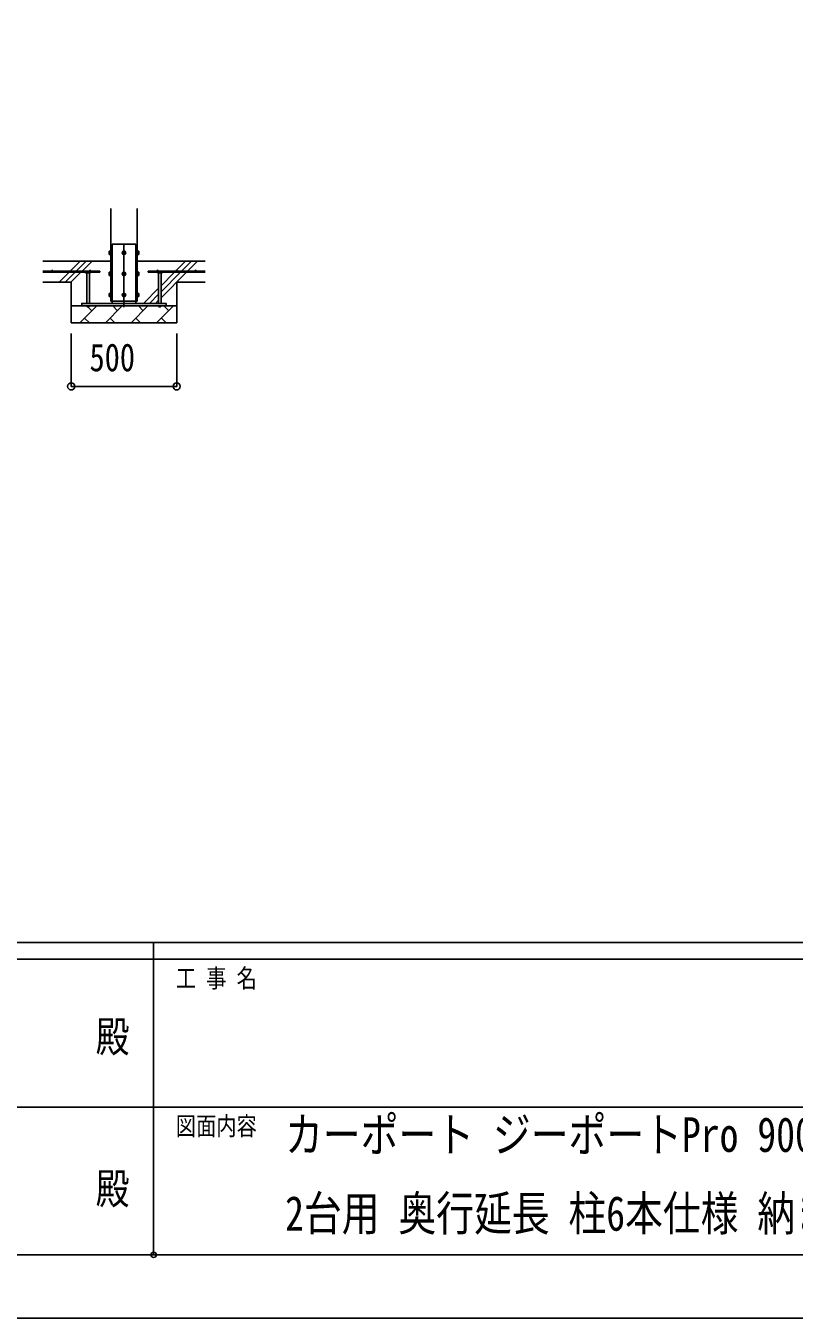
# Model space of a CAD drawing. Units: millimetres, scale not verified. Extents: x -16820 to 16820, y -11880 to 11880.
# Drawn here: x -626 to 3016, y -11880 to -5758 of the extents above; entities that cross this region are included whole.
import ezdxf
from ezdxf.enums import TextEntityAlignment as Align

# ---------------------------------------------------------------- set-up
doc = ezdxf.new("R2010")
doc.units = ezdxf.units.MM
doc.header["$LTSCALE"] = 50
doc.header["$PDMODE"] = 32
doc.header["$PDSIZE"] = 25
for name, color, linetype in [('0-2_USER1', 3, 'Continuous'), ('0-3_YKK_11', 7, 'Continuous'), ('0-4_YKK_12', 2, 'Continuous'), ('0-5_YKK_13', 4, 'Continuous'), ('0-6_YKK_A1', 4, 'Continuous'), ('0-7_YKK_D', 6, 'Continuous'), ('0-8_YKK_ZWAK', 7, 'Continuous')]:
    doc.layers.add(name, color=color, linetype=linetype)
doc.styles.add('ＭＳ ゴシック', font='')
doc.styles.get('ＭＳ ゴシック').set_extended_font_data('MS Gothic')

msp = doc.modelspace()

# ---------------------------------------------------------------- linework, layer by layer
at = {"layer": '0-3_YKK_11'}
for p, q in [((-410.76, -7085), (-360.76, -7085)), ((89.24, -7085), (39.24, -7085))]:
    msp.add_line(p, q, dxfattribs=at)
at = {"layer": '0-4_YKK_12'}
msp.add_line((-160.76, -6790.5), (-160.76, -7090.5), dxfattribs=at)
at = {"layer": '0-5_YKK_13'}
for p, q in [((-216.76, -6793), (-104.76, -6793)), ((-104.76, -7063), (-104.76, -6793)), ((-231.46, -6826.51), (-230.88, -6825.51)), ((-231.46, -6826.51), (-231.46, -6839.5)), ((-231.46, -6839.5), (-230.88, -6840.51)), ((-225.96, -6825.51), (-230.88, -6825.51)), ((-225.96, -6829.25), (-230.88, -6829.25)), ((-225.96, -6836.75), (-230.88, -6836.75)), ((-225.96, -6840.51), (-230.88, -6840.51)), ((-225.96, -6825.51), (-225.96, -6840.51)), ((-224.36, -6825.96), (-225.96, -6825.96)), ((-225.96, -6832.5), (-225.96, -6825.96)), ((-225.96, -6832.5), (-224.36, -6832.5)), ((-225.96, -6833.5), (-224.36, -6833.5)), ((-225.96, -6840.05), (-225.96, -6833.5)), ((-225.96, -6840.05), (-224.36, -6840.05)), ((-224.36, -6832.5), (-224.36, -6825.96)), ((-224.36, -6840.05), (-224.36, -6833.5)), ((-97.16, -6825.95), (-95.56, -6825.95)), ((-97.16, -6832.5), (-97.16, -6825.95)), ((-95.56, -6832.5), (-97.16, -6832.5)), ((-95.56, -6833.5), (-97.16, -6833.5)), ((-97.16, -6840.05), (-97.16, -6833.5)), ((-95.56, -6840.05), (-97.16, -6840.05)), ((-95.56, -6825.49), (-90.64, -6825.49)), ((-95.56, -6825.49), (-95.56, -6840.51)), ((-95.56, -6832.5), (-95.56, -6825.95)), ((-95.56, -6829.25), (-90.64, -6829.25)), ((-95.56, -6840.05), (-95.56, -6833.5)), ((-95.56, -6836.75), (-90.64, -6836.75)), ((-95.56, -6840.51), (-90.64, -6840.51)), ((-90.06, -6826.5), (-90.64, -6825.49)), ((-90.06, -6839.5), (-90.64, -6840.51)), ((-90.06, -6826.5), (-90.06, -6839.5)), ((-340.26, -6920.5), (-341.73, -6921.35)), ((-340.26, -6920.5), (-321.26, -6920.5)), ((-336.76, -6928.5), (-336.76, -7073)), ((-336.25, -6928.5), (-336.25, -6921.35)), ((-325.28, -6928.5), (-325.28, -6921.35)), ((-324.76, -6928.5), (-324.76, -7073)), ((-321.26, -6920.5), (-319.79, -6921.35)), ((-319.79, -6928.5), (-319.79, -6921.35)), ((-231.46, -6926.51), (-230.88, -6925.51)), ((-231.46, -6926.51), (-231.46, -6939.5)), ((-231.46, -6939.5), (-230.88, -6940.51)), ((-225.96, -6925.51), (-230.88, -6925.51)), ((-225.96, -6929.25), (-230.88, -6929.25)), ((-225.96, -6936.75), (-230.88, -6936.75)), ((-225.96, -6940.51), (-230.88, -6940.51)), ((-225.96, -6925.51), (-225.96, -6940.51)), ((-224.36, -6925.96), (-225.96, -6925.96)), ((-225.96, -6932.5), (-225.96, -6925.96)), ((-225.96, -6932.5), (-224.36, -6932.5)), ((-225.96, -6933.5), (-224.36, -6933.5)), ((-225.96, -6940.05), (-225.96, -6933.5)), ((-225.96, -6940.05), (-224.36, -6940.05)), ((-224.36, -6932.5), (-224.36, -6925.96)), ((-224.36, -6940.05), (-224.36, -6933.5)), ((-97.16, -6925.95), (-95.56, -6925.95)), ((-97.16, -6932.5), (-97.16, -6925.95)), ((-95.56, -6932.5), (-97.16, -6932.5)), ((-95.56, -6933.5), (-97.16, -6933.5)), ((-97.16, -6940.05), (-97.16, -6933.5)), ((-95.56, -6940.05), (-97.16, -6940.05)), ((-95.56, -6925.49), (-90.64, -6925.49)), ((-95.56, -6925.49), (-95.56, -6940.51)), ((-95.56, -6932.5), (-95.56, -6925.95)), ((-95.56, -6929.25), (-90.64, -6929.25)), ((-95.56, -6940.05), (-95.56, -6933.5)), ((-95.56, -6936.75), (-90.64, -6936.75)), ((-95.56, -6940.51), (-90.64, -6940.51)), ((-90.06, -6926.5), (-90.64, -6925.49)), ((-90.06, -6939.5), (-90.64, -6940.51)), ((-90.06, -6926.5), (-90.06, -6939.5)), ((-0.26, -6920.5), (-1.73, -6921.35)), ((-1.73, -6928.5), (-1.73, -6921.35)), ((18.74, -6920.5), (-0.26, -6920.5)), ((3.24, -6928.5), (3.24, -7073)), ((3.75, -6928.5), (3.75, -6921.35)), ((14.72, -6928.5), (14.72, -6921.35)), ((15.24, -6928.5), (15.24, -7073)), ((18.74, -6920.5), (20.21, -6921.35)), ((-231.46, -7026.51), (-230.88, -7025.51)), ((-231.46, -7026.51), (-231.46, -7039.5)), ((-231.46, -7039.5), (-230.88, -7040.51)), ((-225.96, -7025.51), (-230.88, -7025.51)), ((-225.96, -7029.25), (-230.88, -7029.25)), ((-225.96, -7036.75), (-230.88, -7036.75)), ((-225.96, -7025.51), (-225.96, -7040.51)), ((-224.36, -7025.96), (-225.96, -7025.96)), ((-225.96, -7032.5), (-225.96, -7025.96)), ((-225.96, -7032.5), (-224.36, -7032.5)), ((-225.96, -7033.5), (-224.36, -7033.5)), ((-225.96, -7040.05), (-225.96, -7033.5)), ((-225.96, -7040.05), (-224.36, -7040.05)), ((-224.36, -7032.5), (-224.36, -7025.96)), ((-224.36, -7040.05), (-224.36, -7033.5)), ((-97.16, -7025.95), (-95.56, -7025.95)), ((-97.16, -7032.5), (-97.16, -7025.95)), ((-95.56, -7032.5), (-97.16, -7032.5)), ((-95.56, -7033.5), (-97.16, -7033.5)), ((-97.16, -7040.05), (-97.16, -7033.5)), ((-95.56, -7040.05), (-97.16, -7040.05)), ((-95.56, -7025.49), (-90.64, -7025.49)), ((-95.56, -7025.49), (-95.56, -7040.51)), ((-95.56, -7032.5), (-95.56, -7025.95)), ((-95.56, -7029.25), (-90.64, -7029.25)), ((-95.56, -7040.05), (-95.56, -7033.5)), ((-95.56, -7036.75), (-90.64, -7036.75)), ((-90.06, -7026.5), (-90.64, -7025.49)), ((-90.06, -7039.5), (-90.64, -7040.51)), ((-90.06, -7026.5), (-90.06, -7039.5)), ((-336.76, -7073), (-324.76, -7073)), ((-336.76, -7086.5), (-324.76, -7086.5)), ((-225.96, -7040.51), (-230.88, -7040.51)), ((-104.76, -7073), (-104.76, -7063)), ((-95.56, -7040.51), (-90.64, -7040.51)), ((15.24, -7073), (3.24, -7073)), ((15.24, -7086.5), (3.24, -7086.5))]:
    msp.add_line(p, q, dxfattribs=at)
for points in [[(-216.76, -7073), (-216.76, -7063), (-216.76, -6793)], [(-223.26, -6824.5), (-224.36, -6824.5), (-224.36, -6841.5), (-223.26, -6841.5)], [(-98.26, -6824.5), (-97.16, -6824.5), (-97.16, -6841.5), (-98.26, -6841.5)], [(-319.79, -6928.5), (-341.73, -6928.5), (-341.73, -6921.35)], [(-223.26, -6924.5), (-224.36, -6924.5), (-224.36, -6941.5), (-223.26, -6941.5)], [(-98.26, -6924.5), (-97.16, -6924.5), (-97.16, -6941.5), (-98.26, -6941.5)], [(-1.73, -6928.5), (20.21, -6928.5), (20.21, -6921.35)], [(-223.26, -7024.5), (-224.36, -7024.5), (-224.36, -7041.5), (-223.26, -7041.5)], [(-98.26, -7024.5), (-97.16, -7024.5), (-97.16, -7041.5), (-98.26, -7041.5)], [(-336.76, -7085), (-336.76, -7086.5), (-334.76, -7088.5), (-326.76, -7088.5)], [(-324.76, -7085), (-324.76, -7086.5), (-326.76, -7088.5)], [(3.24, -7085), (3.24, -7086.5), (5.24, -7088.5)], [(15.24, -7085), (15.24, -7086.5), (13.24, -7088.5), (5.24, -7088.5)]]:
    msp.add_lwpolyline(points, dxfattribs=at)
for points in [[(-160.76, -6825.49), (-167.26, -6829.25), (-167.26, -6836.75), (-160.76, -6840.51), (-154.26, -6836.75), (-154.26, -6829.25)], [(-160.76, -6925.49), (-167.26, -6929.25), (-167.26, -6936.75), (-160.76, -6940.51), (-154.26, -6936.75), (-154.26, -6929.25)], [(-160.76, -7025.49), (-167.26, -7029.25), (-167.26, -7036.75), (-160.76, -7040.51), (-154.26, -7036.75), (-154.26, -7029.25)], [(-360.76, -7085), (39.24, -7085), (39.24, -7073), (-360.76, -7073)]]:
    msp.add_lwpolyline(points, close=True, dxfattribs=at)
for centre, radius in [((-160.76, -6833), 8.5), ((-160.76, -6833), 6.5), ((-160.76, -6933), 8.5), ((-160.76, -6933), 6.5), ((-160.76, -7033), 8.5), ((-160.76, -7033), 6.5)]:
    msp.add_circle(centre, radius, dxfattribs=at)
for centre, radius, start, end in [((-228.16, -6827.38), 3.31, 145.51973, 214.48027), ((-219.04, -6833), 12.42, 162.41205, 197.58795), ((-228.14, -6838.63), 3.32, 145.61575, 214.38425), ((-160.76, -6833), 7.05, 157.21814, 202.78186), ((-160.76, -6833), 7.05, 97.21814, 142.78186), ((-160.76, -6833), 7.05, 217.21814, 262.78186), ((-160.76, -6833), 7.05, 37.21814, 82.78186), ((-160.76, -6833), 7.05, 277.21814, 322.78186), ((-160.76, -6833), 7.05, 337.21814, 22.78186), ((-93.39, -6827.37), 3.32, 325.61575, 34.38425), ((-93.39, -6838.63), 3.32, 325.61575, 34.38425), ((-102.48, -6833), 12.42, 342.41205, 17.58795), ((-338.99, -6925.36), 4.86, 55.61575, 124.38425), ((-330.76, -6938.65), 18.15, 72.41205, 107.58795), ((-322.54, -6925.36), 4.86, 55.61575, 124.38425), ((-228.16, -6927.38), 3.31, 145.51973, 214.48027), ((-219.04, -6933), 12.42, 162.41205, 197.58795), ((-228.14, -6938.63), 3.32, 145.61575, 214.38425), ((-160.76, -6933), 7.05, 157.21814, 202.78186), ((-160.76, -6933), 7.05, 97.21814, 142.78186), ((-160.76, -6933), 7.05, 217.21814, 262.78186), ((-160.76, -6933), 7.05, 37.21814, 82.78186), ((-160.76, -6933), 7.05, 277.21814, 322.78186), ((-160.76, -6933), 7.05, 337.21814, 22.78186), ((-93.39, -6927.37), 3.32, 325.61575, 34.38425), ((-93.39, -6938.63), 3.32, 325.61575, 34.38425), ((-102.48, -6933), 12.42, 342.41205, 17.58795), ((1.01, -6925.36), 4.86, 55.61575, 124.38425), ((9.24, -6938.65), 18.15, 72.41205, 107.58795), ((17.46, -6925.36), 4.86, 55.61575, 124.38425), ((-228.16, -7027.38), 3.31, 145.51973, 214.48027), ((-219.04, -7033), 12.42, 162.41205, 197.58795), ((-228.14, -7038.63), 3.32, 145.61575, 214.38425), ((-160.76, -7033), 7.05, 157.21814, 202.78186), ((-160.76, -7033), 7.05, 97.21814, 142.78186), ((-160.76, -7033), 7.05, 217.21814, 262.78186), ((-160.76, -7033), 7.05, 37.21814, 82.78186), ((-160.76, -7033), 7.05, 277.21814, 322.78186), ((-160.76, -7033), 7.05, 337.21814, 22.78186), ((-93.39, -7027.37), 3.32, 325.61575, 34.38425), ((-93.39, -7038.63), 3.32, 325.61575, 34.38425), ((-102.48, -7033), 12.42, 342.41205, 17.58795)]:
    msp.add_arc(centre, radius, start, end, dxfattribs=at)
at = {"layer": '0-6_YKK_A1'}
for p, q in [((-223.26, -6623), (-223.26, -7063)), ((-98.26, -7063), (-98.26, -6623)), ((-223.26, -6873), (-545.92, -6873)), ((-415.98, -6920.5), (-413.25, -6917.78)), ((-410.99, -6915.51), (-368.48, -6873)), ((-387.69, -6920.5), (-340.19, -6873)), ((-359.41, -6920.5), (-311.91, -6873)), ((224.4, -6873), (-98.26, -6873)), ((84.02, -6920.5), (86.75, -6917.78)), ((89.01, -6915.51), (131.52, -6873)), ((112.31, -6920.5), (159.81, -6873)), ((140.59, -6920.5), (188.09, -6873)), ((-275.76, -6920.5), (-545.92, -6920.5)), ((-341.73, -6925.5), (-545.92, -6925.5)), ((-545.92, -6973), (-410.76, -6973)), ((-468.48, -6973), (-420.98, -6925.5)), ((-440.19, -6973), (-392.69, -6925.5)), ((-411.91, -6973), (-364.41, -6925.5)), ((-410.76, -6973), (-410.76, -7165)), ((-275.76, -6925.5), (-319.79, -6925.5)), ((-275.76, -6920.5), (-275.76, -6925.5)), ((-45.76, -6920.5), (224.4, -6920.5)), ((-45.76, -6920.5), (-45.76, -6925.5)), ((-45.76, -6925.5), (-1.73, -6925.5)), ((15.24, -7045.85), (135.59, -6925.5)), ((15.24, -7017.57), (107.31, -6925.5)), ((15.24, -6989.29), (79.02, -6925.5)), ((20.21, -6925.5), (224.4, -6925.5)), ((89.24, -6973), (224.4, -6973)), ((89.24, -6973), (89.24, -7165)), ((-68.48, -7073), (3.24, -7001.29)), ((-40.19, -7073), (3.24, -7029.57)), ((-360.76, -7085), (-410.76, -7085)), ((89.24, -7085), (-410.76, -7085)), ((-370.03, -7165), (-290.03, -7085)), ((-216.76, -7073), (-360.76, -7073)), ((-360.76, -7073), (-360.76, -7085)), ((-312.69, -7107.66), (-331.85, -7088.5)), ((-248.61, -7165), (-168.61, -7085)), ((-223.26, -7063), (-98.26, -7063)), ((-191.27, -7107.66), (-213.93, -7085)), ((-127.18, -7165), (-47.18, -7085)), ((-104.76, -7073), (39.24, -7073)), ((-69.85, -7107.66), (-92.51, -7085)), ((-11.91, -7073), (3.24, -7057.85)), ((-5.76, -7165), (74.24, -7085)), ((51.58, -7107.66), (28.91, -7085)), ((39.24, -7073), (39.24, -7085)), ((39.24, -7085), (89.24, -7085)), ((-347.37, -7142.34), (-324.7, -7165)), ((-225.94, -7142.34), (-203.28, -7165)), ((-104.52, -7142.34), (-81.86, -7165)), ((16.9, -7142.34), (39.56, -7165)), ((89.24, -7165), (-410.76, -7165))]:
    msp.add_line(p, q, dxfattribs=at)
for centre in [(-500.76, -6918), (-410.76, -6918), (-320.76, -6918), (-0.76, -6918), (89.24, -6918), (179.24, -6918)]:
    msp.add_circle(centre, 2.5, dxfattribs=at)
at = {"layer": '0-7_YKK_D'}
for p, q in [((-410.76, -7215), (-410.76, -7467)), ((89.24, -7215), (89.24, -7467)), ((89.24, -7466), (-410.76, -7466))]:
    msp.add_line(p, q, dxfattribs=at)
for centre in [(-410.76, -7466), (89.24, -7466)]:
    msp.add_circle(centre, 17, dxfattribs=at)
at = {"layer": '0-8_YKK_ZWAK'}
for p, q in [((15580.08, -10100), (-15619.92, -10100)), ((-19.92, -10100), (-19.92, -11580)), ((-19.92, -10180), (-5219.92, -10180)), ((5180.08, -10180), (-19.92, -10180)), ((-5189.92, -10880), (-19.92, -10880)), ((-19.92, -10880), (5180.08, -10880)), ((-5219.92, -11580), (-19.92, -11580)), ((-19.92, -11580), (5180.08, -11580))]:
    msp.add_line(p, q, dxfattribs=at)
msp.add_lwpolyline([(-16820, -11880), (16820, -11880), (16820, 11880), (-16820, 11880)], close=True, dxfattribs=at)
msp.add_point((-19.92, -11580), dxfattribs=at)

# ---------------------------------------------------------------- texts
at = {"layer": '0-2_USER1', "style": 'ＭＳ ゴシック', "width": 0.8}
for s, p in [('カーポート ジーポートPro 900タイプ\u3000', (603.13, -11141.59)), ('2台用 奥行延長 柱6本仕様 納まり図', (603.13, -11514.92))]:
    msp.add_text(s, height=164.2, dxfattribs=at).set_placement(p, align=Align.BOTTOM_LEFT)
at = {"layer": '0-7_YKK_D', "style": 'ＭＳ ゴシック', "width": 0.8}
msp.add_text('500', height=132, dxfattribs=at).set_placement((-323.96, -7434), align=Align.BOTTOM_LEFT)
at = {"layer": '0-8_YKK_ZWAK', "style": 'ＭＳ ゴシック', "width": 0.8}
for s, height, p in [('工 事 名', 87.98, (85.08, -10340)), ('殿', 146.6, (-294.67, -10663.33)), ('図面内容', 87.98, (85.08, -11040)), ('殿', 146.6, (-294.67, -11383.33))]:
    msp.add_text(s, height=height, dxfattribs=at).set_placement(p, align=Align.BOTTOM_LEFT)

doc.saveas('drawing.dxf')
